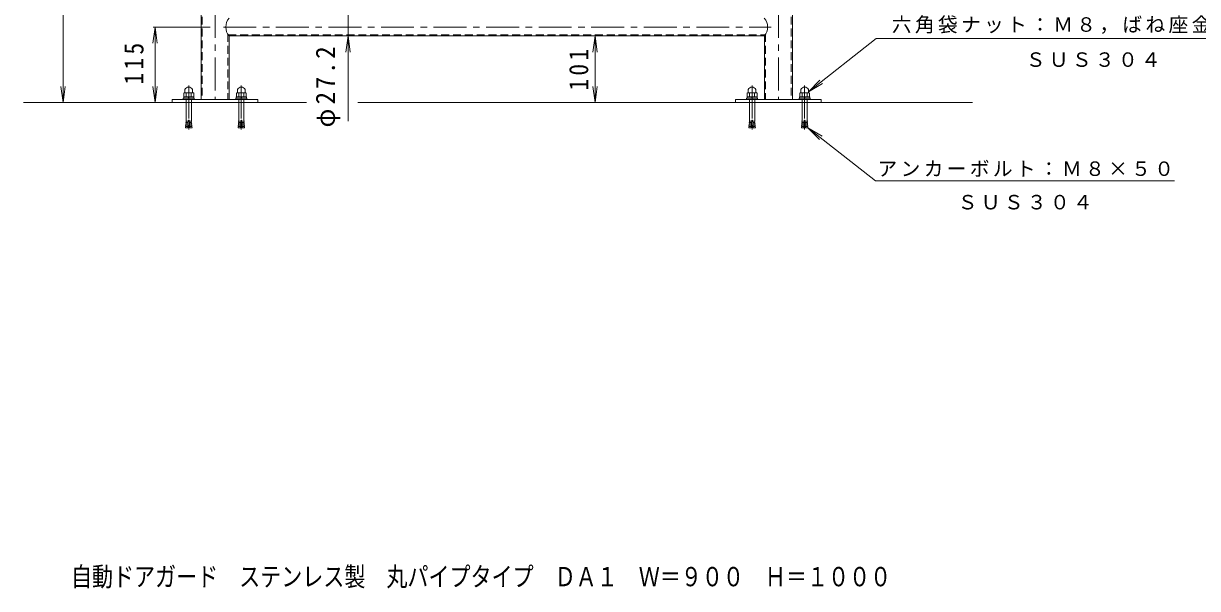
# Model space of a CAD drawing. Units: millimetres at full size, sheet at 1:10; details may follow other scales. Extents: x -902 to 1844, y -1369 to 1156.
# Drawn here: x -902 to 885, y -1369 to -510 of the extents above; entities that cross this region are included whole.
import ezdxf
from ezdxf.enums import TextEntityAlignment as Align

# ---------------------------------------------------------------- set-up
doc = ezdxf.new("R2010")
doc.units = ezdxf.units.MM
doc.header["$LTSCALE"] = 10
doc.linetypes.add('CHAIN1', pattern=[8, 5, -1, 1, -1])
doc.linetypes.add('DASHED1', pattern=[1.8, 1.2, -0.6])
for name, color, linetype, lineweight in [('0-0_通り芯', 4, 'Continuous', 9), ('0-4_その他', 7, 'Continuous', 9), ('0-5_寸法', 2, 'Continuous', 9), ('0-9', 2, 'Continuous', 9), ('0-C', 7, 'Continuous', 9)]:
    doc.layers.add(name, color=color, linetype=linetype, lineweight=lineweight)
doc.styles.add('ＭＳ ゴシック', font='')
doc.styles.get('ＭＳ ゴシック').set_extended_font_data('MS Gothic')

msp = doc.modelspace()

# ---------------------------------------------------------------- linework, layer by layer
at = {"layer": '0-0_通り芯'}
for p, q in [((-631.78, 238.59), (-631.78, -625.06)), ((268.22, 238.59), (268.22, -625.06)), ((-589.08, -528.66), (225.52, -528.66)), ((-589.08, -528.66), (-589.08, -625.06)), ((225.52, -528.66), (225.52, -625.06)), ((-545.43, -625.06), (-675.43, -625.06)), ((-545.43, -625.06), (-545.43, -630.06)), ((181.87, -625.06), (181.87, -630.06)), ((181.87, -625.06), (311.87, -625.06))]:
    msp.add_line(p, q, dxfattribs=at)
at = {"layer": '0-0_通り芯', "linetype": 'DASHED1'}
for p, q in [((-629.78, 238.59), (-629.78, -625.06)), ((266.22, 238.59), (266.22, -625.06)), ((-591.08, -525.79), (-591.08, -625.06)), ((-590.22, -527.16), (226.65, -527.16)), ((227.52, -525.79), (227.52, -625.06))]:
    msp.add_line(p, q, dxfattribs=at)
at = {"layer": '0-0_通り芯', "linetype": 'CHAIN1'}
for p, q in [((-610.43, 238.59), (-610.43, -625.06)), ((246.87, 238.59), (246.87, -625.06)), ((-597.77, -515.06), (235.86, -515.06)), ((-650.43, -604.13), (-650.43, -670.7)), ((-570.43, -604.13), (-570.43, -670.7)), ((206.87, -604.13), (206.87, -670.7)), ((286.87, -604.13), (286.87, -670.7))]:
    msp.add_line(p, q, dxfattribs=at)
at = {"layer": '0-0_通り芯'}
for points in [[(-675.43, -625.06), (-675.43, -630.06), (-545.43, -630.06)], [(311.87, -625.06), (311.87, -630.06), (181.87, -630.06)]]:
    msp.add_lwpolyline(points, dxfattribs=at)
for centre, start, end in [((-572.62, -515.06), 140.43134, 219.56874), ((209.06, -515.06), 320.43126, 39.56866)]:
    msp.add_arc(centre, 21.35, start, end, dxfattribs=at)
at = {"layer": '0-4_その他'}
for p, q in [((-841.78, -630.06), (-841.78, 369.94)), ((-408.01, -461.73), (-408.01, -658.4)), ((-701.78, -515.06), (-705.05, -539.84)), ((-704.78, -515.06), (-617.77, -515.06)), ((-701.78, -515.06), (-698.52, -539.84)), ((-701.78, -630.06), (-701.78, -515.06)), ((-408.01, -528.66), (-411.27, -553.44)), ((-408.01, -528.66), (-404.75, -553.44)), ((-31.98, -528.66), (-35.24, -553.44)), ((-31.98, -528.66), (-28.71, -553.44)), ((-31.98, -630.06), (-31.98, -528.66)), ((395.48, -532.68), (292.62, -613.52)), ((-841.78, -630.06), (-845.05, -605.27)), ((-841.78, -630.06), (-838.52, -605.27)), ((-701.78, -630.06), (-705.05, -605.27)), ((-701.78, -630.06), (-698.52, -605.27)), ((-31.98, -630.06), (-35.24, -605.27)), ((-31.98, -630.06), (-28.71, -605.27)), ((292.62, -613.52), (310.09, -595.64)), ((292.62, -613.52), (314.12, -600.77)), ((-704.78, -630.06), (-706.88, -630.06)), ((291.9, -668.14), (309.37, -686.02)), ((291.9, -668.14), (313.4, -680.89)), ((394.76, -748.98), (291.9, -668.14))]:
    msp.add_line(p, q, dxfattribs=at)
at = {"layer": '0-5_寸法', "color": 7}
for p, q in [((395.48, -532.68), (1056.32, -532.68)), ((394.76, -748.98), (849.85, -748.98))]:
    msp.add_line(p, q, dxfattribs=at)
at = {"layer": '0-5_寸法'}
for p, q in [((-656.45, -614.85), (-657.94, -615.71)), ((-657.94, -615.71), (-657.94, -620.7)), ((-656.64, -621.46), (-657.94, -620.7)), ((-644.23, -614.96), (-656.64, -614.96)), ((-656.43, -614.84), (-656.45, -614.85)), ((-656.18, -609.92), (-656.18, -614.41)), ((-654.19, -615.71), (-654.19, -620.7)), ((-646.68, -615.71), (-646.68, -620.7)), ((-644.68, -614.41), (-644.68, -609.92)), ((-644.43, -614.84), (-642.93, -615.71)), ((-644.23, -621.46), (-642.93, -620.7)), ((-642.93, -615.71), (-642.93, -620.7)), ((-576.45, -614.85), (-577.94, -615.71)), ((-577.94, -615.71), (-577.94, -620.7)), ((-576.64, -621.46), (-577.94, -620.7)), ((-564.23, -614.96), (-576.64, -614.96)), ((-576.43, -614.84), (-576.45, -614.85)), ((-576.18, -609.92), (-576.18, -614.41)), ((-574.19, -615.71), (-574.19, -620.7)), ((-566.68, -615.71), (-566.68, -620.7)), ((-564.68, -614.41), (-564.68, -609.92)), ((-564.43, -614.84), (-562.93, -615.71)), ((-564.23, -621.46), (-562.93, -620.7)), ((-562.93, -615.71), (-562.93, -620.7)), ((200.85, -614.85), (199.36, -615.71)), ((199.36, -615.71), (199.36, -620.7)), ((200.67, -621.46), (199.36, -620.7)), ((213.07, -614.96), (200.67, -614.96)), ((200.87, -614.84), (200.85, -614.85)), ((201.12, -609.92), (201.12, -614.41)), ((203.11, -615.71), (203.11, -620.7)), ((210.62, -615.71), (210.62, -620.7)), ((212.62, -614.41), (212.62, -609.92)), ((212.87, -614.84), (214.37, -615.71)), ((213.07, -621.46), (214.37, -620.7)), ((214.37, -615.71), (214.37, -620.7)), ((280.85, -614.85), (279.36, -615.71)), ((279.36, -615.71), (279.36, -620.7)), ((280.67, -621.46), (279.36, -620.7)), ((293.07, -614.96), (280.67, -614.96)), ((280.87, -614.84), (280.85, -614.85)), ((281.12, -609.92), (281.12, -614.41)), ((283.11, -615.71), (283.11, -620.7)), ((290.62, -615.71), (290.62, -620.7)), ((292.62, -614.41), (292.62, -609.92)), ((292.87, -614.84), (294.37, -615.71)), ((293.07, -621.46), (294.37, -620.7)), ((294.37, -615.71), (294.37, -620.7)), ((-654.43, -630.06), (-654.43, -654.72)), ((-646.43, -630.06), (-646.43, -654.72)), ((-574.43, -630.06), (-574.43, -654.72)), ((-566.43, -630.06), (-566.43, -654.72)), ((202.87, -630.06), (202.87, -654.72)), ((210.87, -630.06), (210.87, -654.72)), ((282.87, -630.06), (282.87, -654.72)), ((290.87, -630.06), (290.87, -654.72)), ((-654.54, -662.2), (-654.77, -660.17)), ((-651.18, -660.49), (-654.77, -660.17)), ((-654.37, -660.21), (-654.59, -658.18)), ((-651.01, -658.49), (-654.59, -658.18)), ((-650.83, -656.5), (-651.88, -668.46)), ((-650.83, -656.5), (-650.03, -656.5)), ((-650.03, -656.5), (-648.99, -668.46)), ((-649.86, -658.49), (-646.27, -658.18)), ((-649.68, -660.49), (-646.1, -660.17)), ((-646.5, -660.21), (-646.27, -658.18)), ((-646.32, -662.2), (-646.1, -660.17)), ((-574.54, -662.2), (-574.77, -660.17)), ((-571.18, -660.49), (-574.77, -660.17)), ((-574.37, -660.21), (-574.59, -658.18)), ((-571.01, -658.49), (-574.59, -658.18)), ((-570.83, -656.5), (-571.88, -668.46)), ((-570.83, -656.5), (-570.03, -656.5)), ((-570.03, -656.5), (-568.99, -668.46)), ((-569.86, -658.49), (-566.27, -658.18)), ((-569.68, -660.49), (-566.1, -660.17)), ((-566.5, -660.21), (-566.27, -658.18)), ((-566.32, -662.2), (-566.1, -660.17)), ((202.76, -662.2), (202.53, -660.17)), ((206.12, -660.49), (202.53, -660.17)), ((202.93, -660.21), (202.71, -658.18)), ((206.29, -658.49), (202.71, -658.18)), ((206.47, -656.5), (205.42, -668.46)), ((206.47, -656.5), (207.27, -656.5)), ((207.27, -656.5), (208.31, -668.46)), ((207.44, -658.49), (211.03, -658.18)), ((207.62, -660.49), (211.2, -660.17)), ((210.8, -660.21), (211.03, -658.18)), ((210.98, -662.2), (211.2, -660.17)), ((282.76, -662.2), (282.53, -660.17)), ((286.12, -660.49), (282.53, -660.17)), ((282.93, -660.21), (282.71, -658.18)), ((286.29, -658.49), (282.71, -658.18)), ((286.47, -656.5), (285.42, -668.46)), ((286.47, -656.5), (287.27, -656.5)), ((287.27, -656.5), (288.31, -668.46)), ((287.44, -658.49), (291.03, -658.18)), ((287.62, -660.49), (291.2, -660.17)), ((290.8, -660.21), (291.03, -658.18)), ((290.98, -662.2), (291.2, -660.17)), ((-655.29, -666.15), (-655.47, -668.14)), ((-655.47, -668.14), (-651.88, -668.46)), ((-651.7, -666.46), (-655.29, -666.15)), ((-654.89, -666.18), (-655.12, -664.16)), ((-651.53, -664.47), (-655.12, -664.16)), ((-654.72, -664.19), (-654.94, -662.16)), ((-651.36, -662.48), (-654.94, -662.16)), ((-649.51, -662.48), (-645.92, -662.16)), ((-649.34, -664.47), (-645.75, -664.16)), ((-649.16, -666.46), (-645.58, -666.15)), ((-645.4, -668.14), (-648.99, -668.46)), ((-646.15, -664.19), (-645.92, -662.16)), ((-645.97, -666.18), (-645.75, -664.16)), ((-645.58, -666.15), (-645.4, -668.14)), ((-575.29, -666.15), (-575.47, -668.14)), ((-575.47, -668.14), (-571.88, -668.46)), ((-571.7, -666.46), (-575.29, -666.15)), ((-574.89, -666.18), (-575.12, -664.16)), ((-571.53, -664.47), (-575.12, -664.16)), ((-574.72, -664.19), (-574.94, -662.16)), ((-571.36, -662.48), (-574.94, -662.16)), ((-569.51, -662.48), (-565.92, -662.16)), ((-569.34, -664.47), (-565.75, -664.16)), ((-569.16, -666.46), (-565.58, -666.15)), ((-565.4, -668.14), (-568.99, -668.46)), ((-566.15, -664.19), (-565.92, -662.16)), ((-565.97, -666.18), (-565.75, -664.16)), ((-565.58, -666.15), (-565.4, -668.14)), ((202.01, -666.15), (201.84, -668.14)), ((201.84, -668.14), (205.42, -668.46)), ((205.6, -666.46), (202.01, -666.15)), ((202.41, -666.18), (202.18, -664.16)), ((205.77, -664.47), (202.18, -664.16)), ((202.58, -664.19), (202.36, -662.16)), ((205.94, -662.48), (202.36, -662.16)), ((207.79, -662.48), (211.38, -662.16)), ((207.96, -664.47), (211.55, -664.16)), ((208.14, -666.46), (211.73, -666.15)), ((211.9, -668.14), (208.31, -668.46)), ((211.15, -664.19), (211.38, -662.16)), ((211.33, -666.18), (211.55, -664.16)), ((211.73, -666.15), (211.9, -668.14)), ((282.01, -666.15), (281.84, -668.14)), ((281.84, -668.14), (285.42, -668.46)), ((285.6, -666.46), (282.01, -666.15)), ((282.41, -666.18), (282.18, -664.16)), ((285.77, -664.47), (282.18, -664.16)), ((282.58, -664.19), (282.36, -662.16)), ((285.94, -662.48), (282.36, -662.16)), ((287.79, -662.48), (291.38, -662.16)), ((287.96, -664.47), (291.55, -664.16)), ((288.14, -666.46), (291.73, -666.15)), ((291.9, -668.14), (288.31, -668.46)), ((291.15, -664.19), (291.38, -662.16)), ((291.33, -666.18), (291.55, -664.16)), ((291.73, -666.15), (291.9, -668.14))]:
    msp.add_line(p, q, dxfattribs=at)
at = {"layer": '0-5_寸法', "linetype": 'DASHED1'}
for p, q in [((-654.43, -625.06), (-654.43, -630.06)), ((-654.19, -616.74), (-654.19, -620.7)), ((-646.43, -625.06), (-646.43, -630.06)), ((-574.43, -625.06), (-574.43, -630.06)), ((-574.19, -616.74), (-574.19, -620.7)), ((-566.43, -625.06), (-566.43, -630.06)), ((202.87, -625.06), (202.87, -630.06)), ((203.11, -616.74), (203.11, -620.7)), ((210.87, -625.06), (210.87, -630.06)), ((282.87, -625.06), (282.87, -630.06)), ((283.11, -616.74), (283.11, -620.7)), ((290.87, -625.06), (290.87, -630.06))]:
    msp.add_line(p, q, dxfattribs=at)
at = {"layer": '0-5_寸法'}
for centre, radius, start, end in [((-650.43, -612.96), 6.5, 27.79579, 152.20421), ((-570.43, -612.96), 6.5, 27.79579, 152.20421), ((206.87, -612.96), 6.5, 27.79579, 152.20421), ((286.87, -612.96), 6.5, 27.79579, 152.20421), ((-656.64, -619.32), 4.36, 55.84651, 90.00017), ((-656.64, -617.09), 4.36, 269.99983, 304.15349), ((-656.68, -614.41), 0.5, 299.99968, 0), ((-650.43, -624.69), 9.73, 67.32404, 112.67596), ((-650.43, -611.72), 9.73, 247.32404, 292.67596), ((-644.23, -619.32), 4.36, 89.99983, 124.15349), ((-644.23, -617.09), 4.36, 235.84651, 270.00017), ((-644.18, -614.41), 0.5, 180, 240.00032), ((-576.63, -619.32), 4.36, 55.84651, 90.00017), ((-576.63, -617.09), 4.36, 269.99983, 304.15349), ((-576.68, -614.41), 0.5, 299.99968, 0), ((-570.43, -624.69), 9.73, 67.32404, 112.67596), ((-570.43, -611.72), 9.73, 247.32404, 292.67596), ((-564.23, -619.32), 4.36, 89.99983, 124.15349), ((-564.23, -617.09), 4.36, 235.84651, 270.00017), ((-564.18, -614.41), 0.5, 180, 240.00032), ((200.67, -619.32), 4.36, 55.84651, 90.00017), ((200.67, -617.09), 4.36, 269.99983, 304.15349), ((200.62, -614.41), 0.5, 299.99968, 0), ((206.87, -624.69), 9.73, 67.32404, 112.67596), ((206.87, -611.72), 9.73, 247.32404, 292.67596), ((213.07, -619.32), 4.36, 89.99983, 124.15349), ((213.07, -617.09), 4.36, 235.84651, 270.00017), ((213.12, -614.41), 0.5, 180, 240.00032), ((280.67, -619.32), 4.36, 55.84651, 90.00017), ((280.67, -617.09), 4.36, 269.99983, 304.15349), ((280.62, -614.41), 0.5, 299.99968, 0), ((286.87, -624.69), 9.73, 67.32404, 112.67596), ((286.87, -611.72), 9.73, 247.32404, 292.67596), ((293.07, -619.32), 4.36, 89.99983, 124.15349), ((293.07, -617.09), 4.36, 235.84651, 270.00017), ((293.12, -614.41), 0.5, 180, 240.00032), ((-676.62, -655.42), 22.2, 352.86598, 1.81982), ((-624.25, -655.42), 22.2, 178.18018, 187.13402), ((-596.62, -655.42), 22.2, 352.86598, 1.81982), ((-544.25, -655.42), 22.2, 178.18018, 187.13402), ((180.68, -655.42), 22.2, 352.86598, 1.81982), ((233.05, -655.42), 22.2, 178.18018, 187.13402), ((260.68, -655.42), 22.2, 352.86598, 1.81982), ((313.05, -655.42), 22.2, 178.18018, 187.13402)]:
    msp.add_arc(centre, radius, start, end, dxfattribs=at)
at = {"layer": '0-9'}
for p, q in [((-658.93, -623.46), (-658.93, -625.06)), ((-658.93, -625.06), (-641.93, -625.06)), ((-658.13, -621.46), (-642.73, -621.46)), ((-658.13, -621.46), (-658.13, -623.46)), ((-650.68, -621.46), (-651.22, -623.46)), ((-649.65, -621.46), (-650.18, -623.46)), ((-642.73, -621.46), (-642.73, -623.46)), ((-578.93, -623.46), (-578.93, -625.06)), ((-578.93, -625.06), (-561.93, -625.06)), ((-578.13, -621.46), (-562.73, -621.46)), ((-578.13, -621.46), (-578.13, -623.46)), ((-570.68, -621.46), (-571.22, -623.46)), ((-569.65, -621.46), (-570.18, -623.46)), ((-562.73, -621.46), (-562.73, -623.46)), ((198.37, -623.46), (198.37, -625.06)), ((198.37, -625.06), (215.37, -625.06)), ((199.17, -621.46), (214.57, -621.46)), ((199.17, -621.46), (199.17, -623.46)), ((206.62, -621.46), (206.08, -623.46)), ((207.65, -621.46), (207.12, -623.46)), ((214.57, -621.46), (214.57, -623.46)), ((278.37, -623.46), (278.37, -625.06)), ((278.37, -625.06), (295.37, -625.06)), ((279.17, -621.46), (294.57, -621.46)), ((279.17, -621.46), (279.17, -623.46)), ((286.62, -621.46), (286.08, -623.46)), ((287.65, -621.46), (287.12, -623.46)), ((294.57, -621.46), (294.57, -623.46))]:
    msp.add_line(p, q, dxfattribs=at)
for points in [[(-658.93, -623.46), (-641.93, -623.46), (-641.93, -625.06)], [(-578.93, -623.46), (-561.93, -623.46), (-561.93, -625.06)], [(198.37, -623.46), (215.37, -623.46), (215.37, -625.06)], [(278.37, -623.46), (295.37, -623.46), (295.37, -625.06)]]:
    msp.add_lwpolyline(points, dxfattribs=at)
at = {"layer": '0-C'}
for p, q in [((-901.94, -630.06), (-471.47, -630.06)), ((-392.94, -630.06), (181.87, -630.06)), ((311.87, -630.06), (542.45, -630.06))]:
    msp.add_line(p, q, dxfattribs=at)

# ---------------------------------------------------------------- texts
at = {"layer": '0-0_通り芯', "color": 2, "style": 'ＭＳ ゴシック', "width": 0.8}
msp.add_text('自動ドアガード\u3000ステンレス製\u3000丸パイプタイプ\u3000ＤＡ１\u3000Ｗ＝９００\u3000Ｈ＝１０００', height=29.33, dxfattribs=at).set_placement((-829.7, -1374.41), align=Align.BOTTOM_LEFT)
at = {"layer": '0-4_その他', "color": 2, "char_height": 29.33, "attachment_point": 7, "rotation": 90, "style": 'ＭＳ ゴシック'}
for s, insert in [('\\T1.27;\\W0.9;115', (-718.87, -602.59)), ('\\T1.22;\\W0.95;φ27.2', (-419.94, -667.9)), ('\\T1.27;\\W0.9;101', (-41.98, -611.86))]:
    msp.add_mtext(s, dxfattribs=dict(at, insert=insert))
at = {"layer": '0-5_寸法', "color": 7, "char_height": 21.99, "attachment_point": 7, "style": 'ＭＳ ゴシック'}
for s, insert in [('\\T1.17;六角袋ナット：Ｍ８，ばね座金，平座金', (419.55, -525.49)), ('\\T1.17;ＳＵＳ３０４', (623.4, -576)), ('\\T1.17;アンカーボルト：Ｍ８×５０', (397.85, -742.82)), ('\\T1.17;ＳＵＳ３０４', (519.81, -792.82))]:
    msp.add_mtext(s, dxfattribs=dict(at, insert=insert))

doc.saveas('drawing.dxf')
